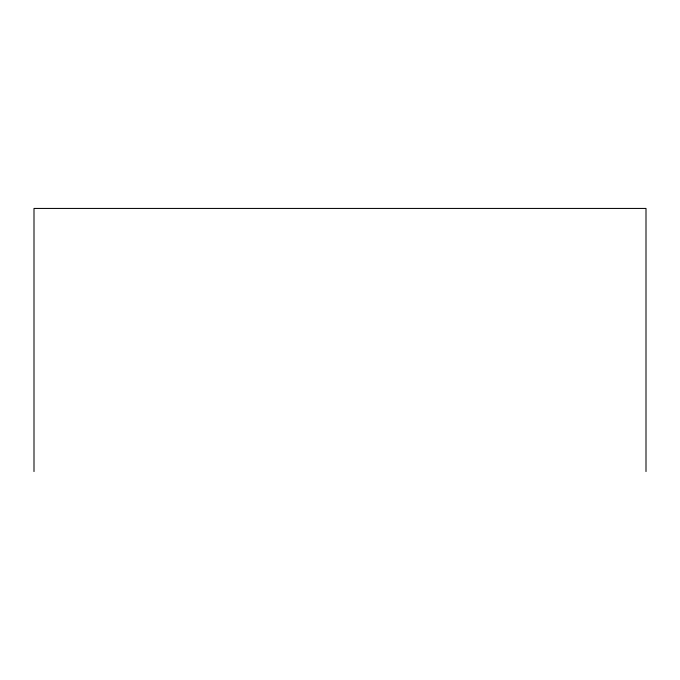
<?xml version="1.0" encoding="UTF-8"?>
<svg xmlns="http://www.w3.org/2000/svg" width="680" height="680" viewBox="0 0 680 680"><rect width="100%" height="100%" fill="white"/><g stroke="black" fill="none" stroke-linecap="round" stroke-linejoin="round"><path stroke-width="1.02" d="M646 471.563L646 208.437L34 208.437L34 471.563"/></g></svg>
